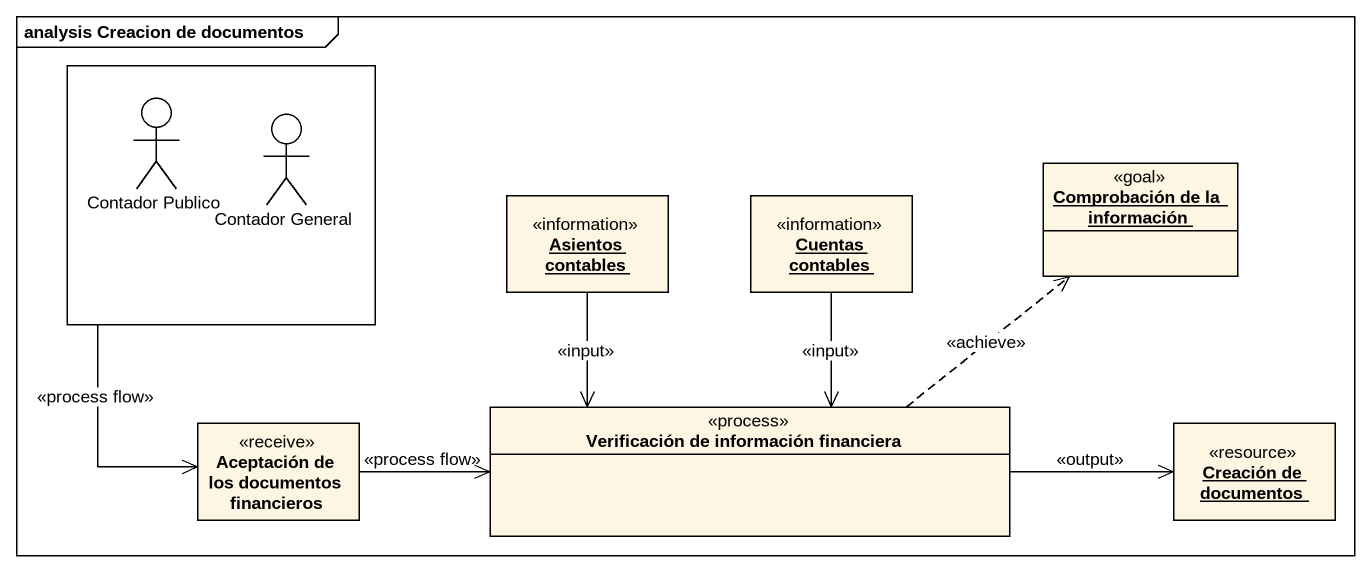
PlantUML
@startuml
mainframe analysis Creacion de documentos
allowmixing
hide circle
hide empty members
rectangle " " as rectangle1 {
  actor "Contador Publico" as Contador_Publico
  actor "Contador General" as Contador_General
}
object "Asientos contables" as Asientos_contables <<information>>
object "Cuentas contables" as Cuentas_contables <<information>>
object "Comprobación de la información" as Comprobación_de_la <<goal>>
class "Aceptación de los documentos financieros" as Aceptación_de_los <<receive>>
class "Verificación de información financiera" as Verificación_de_información <<process>>
object "Creación de documentos" as Creación_de_documentos <<resource>>
rectangle1 --> Aceptación_de_los : <<process flow>>
Asientos_contables --> Verificación_de_información : <<input>>
Cuentas_contables --> Verificación_de_información : <<input>>
Aceptación_de_los -right-> Verificación_de_información : <<process flow>>
Verificación_de_información .up.> Comprobación_de_la : <<achieve>>
Verificación_de_información -right-> Creación_de_documentos : <<output>>
@enduml
